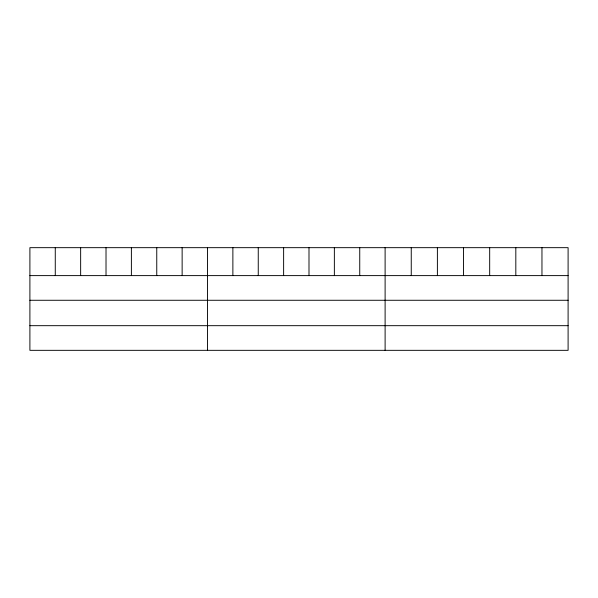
<?xml version="1.0" encoding="UTF-8"?>
<svg xmlns="http://www.w3.org/2000/svg" width="598" height="598" viewBox="0 0 598 598"><rect width="100%" height="100%" fill="white"/><g stroke="black" fill="none" stroke-linecap="round" stroke-linejoin="round"><path stroke-width="0.9" d="M568.1 300.271L568.1 247.669L29.9 247.669L29.9 350.331L568.1 350.331L568.1 300.271L29.9 300.271M29.9 275.611L568.1 275.611M29.9 325.678L568.1 325.678M541.96 247.669L541.96 275.611M515.82 247.669L515.82 275.611M489.68 247.669L489.68 275.611M463.532 247.669L463.532 275.611M437.392 247.669L437.392 275.611M411.252 247.669L411.252 275.611M385.112 247.669L385.112 350.331M359.742 247.669L359.742 275.611M334.364 247.669L334.364 275.611M308.994 247.669L308.994 275.611M283.624 247.669L283.624 275.611M258.254 247.669L258.254 275.611M232.876 247.669L232.876 275.611M207.506 247.669L207.506 350.331M182.136 247.669L182.136 275.611M156.758 247.669L156.758 275.611M131.388 247.669L131.388 275.611M106.018 247.669L106.018 275.611M80.648 247.669L80.648 275.611M55.27 247.669L55.27 275.611"/></g></svg>
